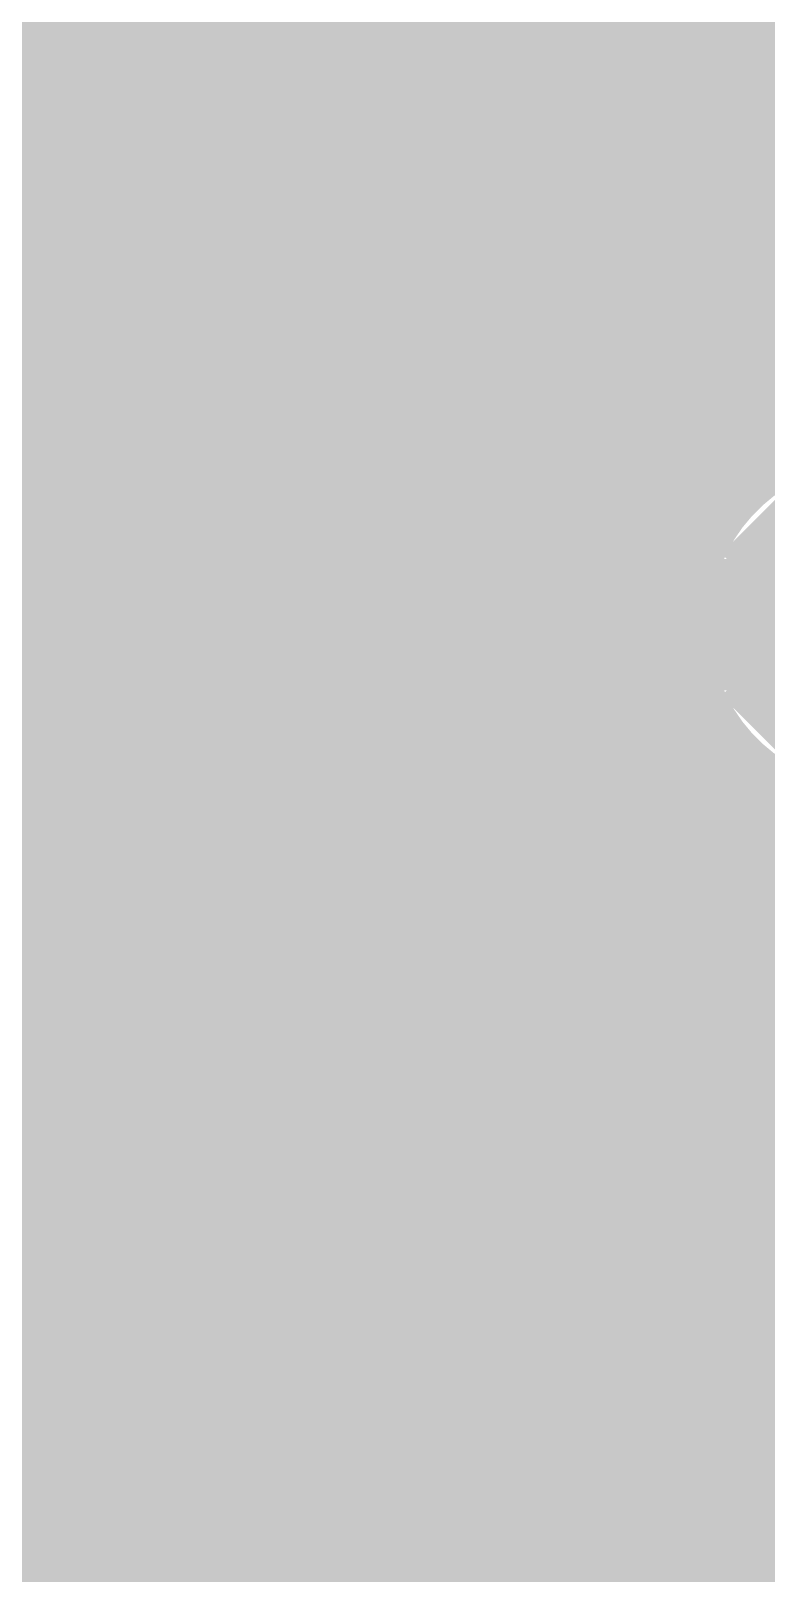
# Model space of a CAD drawing. Extents: x -5 to 157, y -120 to 103.
# Drawn here: x 122.93 to 126.49, y 50.02 to 57.48 of the extents above; entities that cross this region are included whole.
import ezdxf

# ---------------------------------------------------------------- set-up
doc = ezdxf.new("R2010")
doc.units = 0
doc.header["$MEASUREMENT"] = 0
doc.layers.get('0').update_dxf_attribs({"linetype": 'CONTINUOUS'})
for name, color, linetype in [('22-304-2_BOT', 7, 'CONTINUOUS'), ('22-304-2_DRD', 7, 'CONTINUOUS'), ('22-304-2_DRL', 2, 'CONTINUOUS'), ('22-304-2_IN1', 4, 'CONTINUOUS'), ('22-304-2_IN2', 3, 'CONTINUOUS'), ('22-304-2_SMB', 5, 'CONTINUOUS'), ('22-304-2_SPB', 14, 'CONTINUOUS'), ('22-304-2_SSB', 12, 'CONTINUOUS'), ('22-304-2_TOP', 13, 'CONTINUOUS'), ('THRUHOLE_TAP', 7, 'CONTINUOUS')]:
    doc.layers.add(name, color=color, linetype=linetype)

# ---------------------------------------------------------------- blocks, each defined once
blk = doc.blocks.new('RECTANGLE_3')
blk.add_solid([(0.4826, 0.4064), (0.4826, -0.4064), (-0.4826, 0.4064), (-0.4826, -0.4064)])
blk = doc.blocks.new('RECTANGLE_32')
blk.add_solid([(0.44958, 0.65024), (0.44958, -0.65024), (-0.44958, 0.65024), (-0.44958, -0.65024)])
blk = doc.blocks.new('ROUND_39')
at = {"const_width": 0.40005}
blk.add_lwpolyline([(-0.200024, 0, 1), (0.200024, 0, 1)], format="xyb", close=True, dxfattribs=at)
blk = doc.blocks.new('ROUND_88')
at = {"const_width": 0.10033}
blk.add_lwpolyline([(-0.050164, 0, 1), (0.050164, 0, 1)], format="xyb", close=True, dxfattribs=at)
blk = doc.blocks.new('ROUND_42')
at = {"const_width": 0.40005}
blk.add_lwpolyline([(-0.200024, 0, 1), (0.200024, 0, 1)], format="xyb", close=True, dxfattribs=at)
blk = doc.blocks.new('ROUND_80')
at = {"const_width": 0.10033}
blk.add_lwpolyline([(-0.050164, 0, 1), (0.050164, 0, 1)], format="xyb", close=True, dxfattribs=at)

msp = doc.modelspace()

# ---------------------------------------------------------------- linework, layer by layer
at = {"layer": '22-304-2_BOT'}
for points, const_width in [([(122.555, 58.3946), (122.555, 56.261), (124.206, 54.61), (127, 54.61)], 0.635), ([(121.285, 58.3946), (121.285, 56.261), (124.46, 53.086), (124.46, 49.911), (126.111, 48.26), (129.286, 48.26)], 0.254), ([(124.46, 56.007), (124.46, 57.0738)], 0.254), ([(120.8405, 55.80888), (123.39574, 53.2511)], 0.254), ([(123.00204, 53.6448), (121.08688, 53.6448)], 0.254), ([(123.0122, 53.63464), (123.0122, 53.2511)], 0.254), ([(123.23064, 53.4162), (118.4656, 53.4162)], 0.254), ([(123.2408, 53.40604), (123.2408, 53.2511)], 0.254), ([(123.39574, 53.2511), (122.24258, 53.2511)], 0.254), ([(123.51258, 53.13426), (123.51258, 52.98186)], 0.254), ([(123.51258, 53.13426), (123.6472, 52.99964)], 0.254), ([(126.365, 52.0954), (125.222, 52.0954)], 0.635), ([(126.365, 52.0954), (125.222, 52.0954), (126.365, 52.0954)], 0.635), ([(122.555, 52.0954), (123.698, 52.0954)], 0.254), ([(122.555, 52.0954), (123.698, 52.0954)], 0.254)]:
    msp.add_lwpolyline(points, dxfattribs=dict(at, const_width=const_width))
at = {"layer": '22-304-2_BOT', "const_width": 0.254}
msp.add_lwpolyline([(123.6472, 52.99964, 0.0375371), (123.51257, 52.98188)], format="xyb", dxfattribs=at)
at = {"layer": '22-304-2_DRD', "const_width": 0.254}
for points in [[(124.206, 56.642), (123.825, 56.261)], [(124.714, 56.642), (124.206, 56.642)], [(125.095, 56.261), (124.714, 56.642)], [(124.206, 56.388), (124.206, 56.261)], [(124.333, 56.388), (124.206, 56.388)], [(124.333, 56.261), (124.333, 56.388)], [(124.587, 56.388), (124.587, 56.261)], [(124.714, 56.388), (124.587, 56.388)], [(124.714, 56.261), (124.714, 56.388)], [(123.825, 56.261), (123.825, 55.753)], [(124.206, 56.261), (124.333, 56.261)], [(124.587, 56.261), (124.714, 56.261)], [(125.095, 55.753), (125.095, 56.261)], [(124.333, 55.626), (124.079, 55.88)], [(124.841, 55.88), (124.587, 55.626)], [(123.825, 55.753), (124.206, 55.372)], [(124.714, 55.372), (125.095, 55.753)], [(124.587, 55.626), (124.333, 55.626)], [(124.206, 55.372), (124.714, 55.372)], [(126.746, 55.245), (126.365, 54.864)], [(126.365, 54.864), (126.365, 54.356)], [(126.365, 54.356), (126.746, 53.975)], [(123.444, 52.7304), (123.063, 52.3494)], [(123.444, 52.7304), (123.063, 52.3494)], [(123.952, 52.7304), (123.444, 52.7304)], [(123.952, 52.7304), (123.444, 52.7304)], [(124.333, 52.3494), (123.952, 52.7304)], [(124.333, 52.3494), (123.952, 52.7304)], [(124.968, 52.7304), (124.587, 52.3494)], [(124.968, 52.7304), (124.587, 52.3494)], [(124.968, 52.7304), (124.587, 52.3494)], [(125.476, 52.7304), (124.968, 52.7304)], [(125.476, 52.7304), (124.968, 52.7304)], [(125.476, 52.7304), (124.968, 52.7304)], [(125.857, 52.3494), (125.476, 52.7304)], [(125.857, 52.3494), (125.476, 52.7304)], [(125.857, 52.3494), (125.476, 52.7304)], [(123.444, 52.4764), (123.444, 52.3494)], [(123.571, 52.4764), (123.444, 52.4764)], [(123.444, 52.4764), (123.444, 52.3494)], [(123.571, 52.4764), (123.444, 52.4764)], [(123.571, 52.3494), (123.571, 52.4764)], [(123.571, 52.3494), (123.571, 52.4764)], [(123.825, 52.4764), (123.825, 52.3494)], [(123.952, 52.4764), (123.825, 52.4764)], [(123.825, 52.4764), (123.825, 52.3494)], [(123.952, 52.4764), (123.825, 52.4764)], [(123.952, 52.3494), (123.952, 52.4764)], [(123.952, 52.3494), (123.952, 52.4764)], [(124.968, 52.4764), (124.968, 52.3494)], [(125.095, 52.4764), (124.968, 52.4764)], [(124.968, 52.4764), (124.968, 52.3494)], [(125.095, 52.4764), (124.968, 52.4764)], [(124.968, 52.4764), (124.968, 52.3494)], [(125.095, 52.4764), (124.968, 52.4764)], [(125.095, 52.3494), (125.095, 52.4764)], [(125.095, 52.3494), (125.095, 52.4764)], [(125.095, 52.3494), (125.095, 52.4764)], [(125.349, 52.4764), (125.349, 52.3494)], [(125.476, 52.4764), (125.349, 52.4764)], [(125.349, 52.4764), (125.349, 52.3494)], [(125.476, 52.4764), (125.349, 52.4764)], [(125.349, 52.4764), (125.349, 52.3494)], [(125.476, 52.4764), (125.349, 52.4764)], [(125.476, 52.3494), (125.476, 52.4764)], [(125.476, 52.3494), (125.476, 52.4764)], [(125.476, 52.3494), (125.476, 52.4764)], [(123.063, 52.3494), (123.063, 51.8414)], [(123.063, 52.3494), (123.063, 51.8414)], [(123.444, 52.3494), (123.571, 52.3494)], [(123.444, 52.3494), (123.571, 52.3494)], [(123.825, 52.3494), (123.952, 52.3494)], [(123.825, 52.3494), (123.952, 52.3494)], [(124.333, 51.8414), (124.333, 52.3494)], [(124.333, 51.8414), (124.333, 52.3494)], [(124.587, 52.3494), (124.587, 51.8414)], [(124.587, 52.3494), (124.587, 51.8414)], [(124.587, 52.3494), (124.587, 51.8414)], [(124.968, 52.3494), (125.095, 52.3494)], [(124.968, 52.3494), (125.095, 52.3494)], [(124.968, 52.3494), (125.095, 52.3494)], [(125.349, 52.3494), (125.476, 52.3494)], [(125.349, 52.3494), (125.476, 52.3494)], [(125.349, 52.3494), (125.476, 52.3494)], [(125.857, 51.8414), (125.857, 52.3494)], [(125.857, 51.8414), (125.857, 52.3494)], [(125.857, 51.8414), (125.857, 52.3494)], [(123.571, 51.7144), (123.317, 51.9684)], [(123.571, 51.7144), (123.317, 51.9684)], [(124.079, 51.9684), (123.825, 51.7144)], [(124.079, 51.9684), (123.825, 51.7144)], [(125.095, 51.7144), (124.841, 51.9684)], [(125.095, 51.7144), (124.841, 51.9684)], [(125.095, 51.7144), (124.841, 51.9684)], [(125.603, 51.9684), (125.349, 51.7144)], [(125.603, 51.9684), (125.349, 51.7144)], [(125.603, 51.9684), (125.349, 51.7144)], [(123.063, 51.8414), (123.444, 51.4604)], [(123.063, 51.8414), (123.444, 51.4604)], [(123.952, 51.4604), (124.333, 51.8414)], [(123.952, 51.4604), (124.333, 51.8414)], [(124.587, 51.8414), (124.968, 51.4604)], [(124.587, 51.8414), (124.968, 51.4604)], [(124.587, 51.8414), (124.968, 51.4604)], [(125.476, 51.4604), (125.857, 51.8414)], [(125.476, 51.4604), (125.857, 51.8414)], [(125.476, 51.4604), (125.857, 51.8414)], [(123.825, 51.7144), (123.571, 51.7144)], [(123.825, 51.7144), (123.571, 51.7144)], [(125.349, 51.7144), (125.095, 51.7144)], [(125.349, 51.7144), (125.095, 51.7144)], [(125.349, 51.7144), (125.095, 51.7144)], [(123.444, 51.4604), (123.952, 51.4604)], [(123.444, 51.4604), (123.952, 51.4604)], [(124.968, 51.4604), (125.476, 51.4604)], [(124.968, 51.4604), (125.476, 51.4604)], [(124.968, 51.4604), (125.476, 51.4604)]]:
    msp.add_lwpolyline(points, dxfattribs=at)
at = {"layer": '22-304-2_IN1', "const_width": 0.254}
for points in [[(122.9106, 59.055), (122.9106, 42.7736)], [(123.1392, 59.055), (123.1392, 42.81678)], [(123.3678, 59.055), (123.3678, 42.799)], [(123.5964, 59.055), (123.5964, 42.72026)], [(123.825, 59.055), (123.825, 42.5577)], [(124.0536, 59.055), (124.0536, 42.1894)], [(124.2822, 59.055), (124.2822, 42.31386)], [(124.5108, 59.055), (124.5108, 42.60342)], [(124.7394, 59.055), (124.7394, 42.74566)], [(124.968, 59.055), (124.968, 42.80916)], [(125.1966, 59.055), (125.1966, 42.8117)], [(125.4252, 59.055), (125.4252, 42.75582)], [(125.6538, 59.055), (125.6538, 42.62374)], [(125.8824, 59.055), (125.8824, 42.36212)], [(126.111, 59.055), (126.111, 54.79288)], [(126.3396, 59.055), (126.3396, 55.2323)], [(126.5682, 59.055), (126.5682, 55.40756)], [(131.59486, 57.4294), (103.00208, 57.4294)], [(131.50342, 57.2008), (103.09606, 57.2008)], [(131.42976, 56.9722), (103.16972, 56.9722)], [(131.37134, 56.7436), (119.91086, 56.7436)], [(131.3307, 56.515), (120.13184, 56.515)], [(131.30276, 56.2864), (120.2436, 56.2864)], [(131.2926, 56.0578), (120.28678, 56.0578)], [(131.29514, 55.8292), (120.269, 55.8292)], [(131.31292, 55.6006), (120.19026, 55.6006)], [(126.50724, 55.372), (120.0277, 55.372)], [(126.26594, 55.1434), (119.6594, 55.1434)], [(126.14402, 54.9148), (118.35892, 54.9148)], [(126.09576, 54.6862), (118.27256, 54.6862)], [(126.10592, 54.4576), (118.0973, 54.4576)], [(126.111, 54.42712), (126.111, 25.9715)], [(126.17704, 54.229), (117.65788, 54.229)], [(126.3269, 54.0004), (102.68204, 54.0004)], [(126.3396, 53.9877), (126.3396, 25.9715)], [(126.5682, 53.81244), (126.5682, 25.9715)], [(126.65202, 53.7718), (102.50932, 53.7718)], [(132.2959, 53.5432), (102.30358, 53.5432)], [(132.54228, 53.3146), (102.0572, 53.3146)], [(132.84454, 53.086), (101.7524, 53.086)], [(133.24078, 52.8574), (101.3587, 52.8574)], [(133.82752, 52.6288), (100.77196, 52.6288)], [(138.684, 52.4002), (43.34256, 52.4002)], [(138.684, 52.1716), (43.1673, 52.1716)], [(138.684, 51.943), (42.72788, 51.943)], [(138.684, 51.7144), (33.55086, 51.7144)], [(138.684, 51.4858), (48.32858, 51.4858)], [(138.684, 51.2572), (48.7807, 51.2572)], [(138.684, 51.0286), (108.91012, 51.0286)], [(138.684, 50.8), (109.17174, 50.8)], [(138.684, 50.5714), (109.30382, 50.5714)], [(138.684, 50.3428), (109.3597, 50.3428)], [(138.684, 50.1142), (109.35716, 50.1142)]]:
    msp.add_lwpolyline(points, dxfattribs=at)
for points in [[(127, 55.51678, 0.4142136), (126.09322, 54.61)], [(126.09322, 54.61, 0.4142136), (127, 53.70322)]]:
    msp.add_lwpolyline(points, format="xyb", dxfattribs=at)
at = {"layer": '22-304-2_IN2'}
for points, const_width in [([(123.0122, 59.944), (123.0122, 52.8574)], 0.254), ([(123.2408, 59.944), (123.2408, 53.01234)], 0.254), ([(123.4694, 59.944), (123.4694, 56.2737)], 0.254), ([(123.698, 59.944), (123.698, 56.6928)], 0.254), ([(123.9266, 59.944), (123.9266, 56.8833)], 0.254), ([(124.1552, 59.944), (124.1552, 56.98744)], 0.254), ([(124.3838, 59.944), (124.3838, 57.03062)], 0.254), ([(124.6124, 59.944), (124.6124, 57.02046)], 0.254), ([(124.841, 59.944), (124.841, 56.9595)], 0.254), ([(125.0696, 59.944), (125.0696, 56.8325)], 0.254), ([(125.2982, 59.944), (125.2982, 56.59882)], 0.254), ([(125.5268, 59.944), (125.5268, 53.07584)], 0.254), ([(125.7554, 59.944), (125.7554, 52.9717)], 0.254), ([(125.984, 59.944), (125.984, 54.75478)], 0.254), ([(126.2126, 59.944), (126.2126, 55.26786)], 0.254), ([(126.4412, 59.944), (126.4412, 55.47106)], 0.254), ([(131.51104, 57.531), (117.0178, 57.531)], 0.254), ([(131.41452, 57.3024), (117.2083, 57.3024)], 0.254), ([(131.33578, 57.0738), (117.31244, 57.0738)], 0.254), ([(131.27736, 56.86044), (126.1999, 51.78298)], 0.254), ([(123.86818, 56.8452), (117.35562, 56.8452)], 0.254), ([(131.25958, 56.8452), (125.05182, 56.8452)], 0.254), ([(123.6345, 56.6166), (117.34546, 56.6166)], 0.254), ([(131.03098, 56.6166), (125.2855, 56.6166)], 0.254), ([(134.80034, 55.99938), (132.19938, 55.99938), (125.095, 48.895), (113.03, 48.895), (105.92562, 55.99938), (99.79914, 55.99938)], 1.27), ([(123.5075, 56.388), (117.2845, 56.388)], 0.254), ([(130.80238, 56.388), (125.4125, 56.388)], 0.254), ([(123.444, 56.1594), (117.1575, 56.1594)], 0.254), ([(130.57378, 56.1594), (125.47346, 56.1594)], 0.254), ([(123.43638, 55.9308), (116.92382, 55.9308)], 0.254), ([(130.34518, 55.9308), (125.48362, 55.9308)], 0.254), ([(123.47956, 55.7022), (116.66728, 55.7022)], 0.254), ([(123.4694, 55.73776), (123.4694, 53.09362)], 0.254), ([(130.11658, 55.7022), (125.44044, 55.7022)], 0.254), ([(123.5837, 55.4736), (116.71808, 55.4736)], 0.254), ([(126.44628, 55.4736), (125.3363, 55.4736)], 0.254), ([(125.2982, 55.41518), (125.2982, 53.11902)], 0.254), ([(123.698, 55.31866), (123.698, 53.12156)], 0.254), ([(123.77166, 55.245), (121.03608, 55.245)], 0.254), ([(126.19228, 55.245), (125.1458, 55.245)], 0.254), ([(125.0696, 55.1815), (125.0696, 53.10886)], 0.254), ([(123.9266, 55.1307), (123.9266, 53.09362)], 0.254), ([(124.19076, 55.0164), (121.30786, 55.0164)], 0.254), ([(124.1552, 55.02656), (124.1552, 53.01234)], 0.254), ([(126.05766, 55.0164), (124.7267, 55.0164)], 0.254), ([(124.841, 55.0545), (124.841, 53.0479)], 0.254), ([(124.3838, 54.98338), (124.3838, 52.8574)], 0.254), ([(124.6124, 54.991), (124.6124, 52.9209)], 0.254), ([(125.98908, 54.7878), (121.45264, 54.7878)], 0.254), ([(125.97384, 54.5592), (121.52884, 54.5592)], 0.254), ([(125.984, 54.46522), (125.984, 52.7812)], 0.254), ([(126.01194, 54.3306), (121.54916, 54.3306)], 0.254), ([(126.10846, 54.102), (121.51614, 54.102)], 0.254), ([(126.2126, 53.95214), (126.2126, 52.3621)], 0.254), ([(126.28626, 53.8734), (121.42724, 53.8734)], 0.254), ([(126.4412, 53.74894), (126.4412, 52.02428)], 0.254), ([(126.65202, 53.6448), (121.26214, 53.6448)], 0.254), ([(127.83058, 53.4162), (120.93448, 53.4162)], 0.254), ([(127.60198, 53.1876), (110.52048, 53.1876)], 0.254), ([(123.14428, 52.959), (113.71072, 52.959)], 0.254), ([(124.66828, 52.959), (124.25172, 52.959)], 0.254), ([(127.37338, 52.959), (125.77572, 52.959)], 0.254), ([(122.89282, 52.7304), (113.96218, 52.7304)], 0.254), ([(127.14478, 52.7304), (126.02718, 52.7304)], 0.254), ([(126.91618, 52.5018), (126.16434, 52.5018)], 0.254), ([(126.68758, 52.2732), (126.23292, 52.2732)], 0.254), ([(126.45898, 52.0446), (126.24562, 52.0446)], 0.254), ([(126.23038, 51.816), (126.21006, 51.816)], 0.254), ([(126.2126, 51.82616), (126.2126, 51.79568)], 0.254), ([(122.98172, 51.3588), (113.87074, 51.3588)], 0.254), ([(124.50826, 51.3588), (124.41174, 51.3588)], 0.254), ([(123.0122, 51.33086), (123.0122, 50.15738)], 0.254), ([(124.3838, 51.33086), (124.3838, 50.15738)], 0.254), ([(124.6124, 51.2699), (124.6124, 50.19548)], 0.254), ([(123.34748, 51.1302), (113.50498, 51.1302)], 0.254), ([(123.2408, 51.17592), (123.2408, 50.15738)], 0.254), ([(124.87402, 51.1302), (124.04852, 51.1302)], 0.254), ([(124.1552, 51.17592), (124.1552, 50.15738)], 0.254), ([(125.53442, 51.1175), (124.57176, 50.15738)], 0.254), ([(124.841, 51.1429), (124.841, 50.42408)], 0.254), ([(123.4694, 51.09464), (123.4694, 50.15738)], 0.254), ([(123.698, 51.06924), (123.698, 50.15738)], 0.254), ([(123.9266, 51.09464), (123.9266, 50.15738)], 0.254), ([(125.0696, 51.0794), (125.0696, 50.65268)], 0.254), ([(125.2982, 51.07178), (125.2982, 50.88128)], 0.254), ([(125.31598, 50.9016), (112.80648, 50.9016)], 0.254), ([(125.08738, 50.673), (113.03508, 50.673)], 0.254), ([(124.85878, 50.4444), (113.26368, 50.4444)], 0.254), ([(124.63018, 50.2158), (113.49228, 50.2158)], 0.254), ([(124.57176, 50.15738), (113.55324, 50.15738)], 0.254)]:
    msp.add_lwpolyline(points, dxfattribs=dict(at, const_width=const_width))
at = {"layer": '22-304-2_IN2', "const_width": 0.254}
for points in [[(124.46, 57.03316, 0.4142136), (123.43384, 56.007)], [(125.48616, 56.007, 0.4142136), (124.46, 57.03316)], [(123.43384, 56.007, 0.4142136), (124.46, 54.98084)], [(124.46, 54.98084, 0.4142136), (125.48616, 56.007)], [(127, 55.63616, 0.4142136), (125.97384, 54.61)], [(125.97384, 54.61, 0.4142136), (127, 53.58384)], [(123.698, 53.12156, 0.4142136), (122.67184, 52.0954)], [(124.46, 52.7812, 0.2126149), (123.698, 53.12057)], [(125.222, 53.12156, 0.2126153), (124.45926, 52.78186)], [(125.222, 53.12156, 0.2126153), (124.45926, 52.78186)], [(126.24816, 52.0954, 0.4142136), (125.222, 53.12156)], [(126.24816, 52.0954, 0.4142136), (125.222, 53.12156)], [(122.67184, 52.0954, 0.4142136), (123.698, 51.06924)], [(126.1999, 51.78298, 0.0774623), (126.24859, 52.0954)], [(126.1999, 51.78298, 0.0774623), (126.24859, 52.0954)], [(123.698, 51.06924, 0.2121343), (124.45948, 51.40753)], [(124.46, 51.40706, 0.2121345), (125.222, 51.06853)], [(124.46, 51.40706, 0.2121345), (125.222, 51.06853)], [(125.222, 51.06924, 0.0774621), (125.53429, 51.11791)], [(125.222, 51.06924, 0.0774621), (125.53429, 51.11791)]]:
    msp.add_lwpolyline(points, format="xyb", dxfattribs=at)
at = {"layer": '22-304-2_SSB'}
for points, const_width in [([(123.6345, 56.3245), (123.6345, 59.2455), (125.2728, 59.2455), (125.2728, 56.3245), (123.6345, 56.3245)], 0.1524), ([(125.5014, 56.896), (125.5014, 53.086), (128.524, 53.086), (128.524, 57.4294), (126.0348, 57.4294), (125.5014, 56.896)], 0.20066), ([(123.4186, 53.594), (123.4186, 57.404), (120.396, 57.404), (120.396, 53.0606), (122.8852, 53.0606), (123.4186, 53.594)], 0.20066), ([(123.9774, 55.82666), (123.9774, 55.5879)], 0.1524), ([(123.9774, 55.70728), (124.9934, 55.70728), (124.82576, 55.5879)], 0.1524), ([(124.4854, 54.69128), (124.4854, 55.04688), (124.31776, 55.1053), (124.14758, 55.1053), (123.9774, 55.04688), (123.9774, 54.69128), (124.14758, 54.63286), (124.31776, 54.63286), (124.9934, 54.86908)], 0.1524), ([(124.4854, 54.0893), (123.9774, 54.2671)], 0.1524), ([(124.4854, 53.79466), (124.4854, 54.15026), (124.65558, 54.2671), (124.82576, 54.2671), (124.9934, 54.15026), (124.9934, 53.79466), (123.9774, 53.79466)], 0.1524), ([(123.3424, 52.06492), (123.3424, 51.74234)], 0.1524), ([(123.47956, 52.07254), (123.47956, 51.73472)], 0.1524), ([(123.58878, 51.96332), (123.25096, 51.96332)], 0.1524), ([(123.58116, 51.82616), (123.25858, 51.82616)], 0.1524), ([(126.66726, 50.77714), (126.66726, 50.30216), (127.34544, 50.53838), (127.34544, 50.65776), (126.32944, 50.65776)], 0.1524)]:
    msp.add_lwpolyline(points, dxfattribs=dict(at, const_width=const_width))
at = {"layer": '22-304-2_SSB', "const_width": 0.1524}
for points in [[(123.4186, 52.0827, 0.4142136), (123.2408, 51.9049)], [(123.59894, 51.9049, 0.4142136), (123.4186, 52.08524)], [(123.2408, 51.9049, 0.4142136), (123.4186, 51.7271)], [(123.4186, 51.72456, 0.4142136), (123.59894, 51.9049)]]:
    msp.add_lwpolyline(points, format="xyb", dxfattribs=at)
at = {"layer": '22-304-2_TOP', "const_width": 0.254}
for points in [[(123.0122, 59.944), (123.0122, 52.68976)], [(123.2408, 59.944), (123.2408, 52.87772)], [(123.4694, 59.944), (123.4694, 52.9717)], [(123.698, 59.944), (123.698, 56.49976)], [(123.9266, 59.944), (123.9266, 56.74106)], [(124.1552, 59.944), (124.1552, 56.86044)], [(124.3838, 59.944), (124.3838, 56.91124)], [(124.6124, 59.944), (124.6124, 56.90108)], [(124.841, 59.944), (124.841, 56.82996)], [(125.0696, 59.944), (125.0696, 56.6801)], [(125.2982, 59.944), (125.2982, 56.35498)], [(125.5268, 59.944), (125.5268, 52.94884)], [(125.7554, 59.944), (125.7554, 52.82946)], [(125.984, 59.944), (125.984, 52.58816)], [(126.2126, 59.944), (126.2126, 55.06212)], [(126.4412, 59.944), (126.4412, 55.32374)], [(130.03784, 57.531), (116.82476, 57.531)], [(129.96926, 57.3024), (117.06606, 57.3024)], [(129.91338, 57.0738), (117.18544, 57.0738)], [(124.11202, 56.8452), (117.23624, 56.8452)], [(129.8702, 56.8452), (124.80798, 56.8452)], [(123.7869, 56.6166), (117.22608, 56.6166)], [(129.83718, 56.6166), (125.1331, 56.6166)], [(123.63704, 56.388), (117.15496, 56.388)], [(129.81178, 56.388), (125.28296, 56.388)], [(123.56592, 56.1594), (117.0051, 56.1594)], [(129.79908, 56.1594), (125.35408, 56.1594)], [(123.55576, 55.9308), (116.67998, 55.9308)], [(129.79908, 55.9308), (125.36424, 55.9308)], [(123.60402, 55.7022), (116.54282, 55.7022)], [(129.8067, 55.7022), (125.31344, 55.7022)], [(125.2982, 55.65902), (125.2982, 52.99964)], [(123.72594, 55.4736), (116.5987, 55.4736)], [(123.698, 55.51424), (123.698, 53.00218)], [(126.7206, 55.4736), (125.19406, 55.4736)], [(125.0696, 55.3339), (125.0696, 52.98948)], [(123.96724, 55.245), (120.70588, 55.245)], [(123.9266, 55.27294), (123.9266, 52.9717)], [(126.3523, 55.245), (124.95276, 55.245)], [(124.1552, 55.15102), (124.1552, 52.87772)], [(124.841, 55.18404), (124.841, 52.91836)], [(124.3838, 55.10276), (124.3838, 52.68976)], [(124.6124, 55.11292), (124.6124, 52.7685)], [(126.1872, 55.0164), (121.1453, 55.0164)], [(126.10846, 54.7878), (121.32056, 54.7878)], [(126.09322, 54.5592), (121.40692, 54.5592)], [(126.1364, 54.3306), (121.42978, 54.3306)], [(126.24816, 54.102), (121.39422, 54.102)], [(126.2126, 54.15788), (126.2126, 46.1772)], [(126.4412, 53.89372), (126.4412, 46.1772)], [(126.46914, 53.8734), (121.29008, 53.8734)], [(126.7968, 53.6448), (121.08688, 53.6448)], [(127.0254, 53.4162), (111.76, 53.4162)], [(127.254, 53.1876), (111.76, 53.1876)], [(123.42114, 52.959), (113.4364, 52.959)], [(124.9426, 52.959), (123.97486, 52.959)], [(127.4826, 52.959), (125.5014, 52.959)], [(123.0503, 52.7304), (113.8047, 52.7304)], [(124.5743, 52.7304), (124.3457, 52.7304)], [(127.7112, 52.7304), (125.8697, 52.7304)], [(122.8852, 52.5018), (113.96726, 52.5018)], [(127.9398, 52.5018), (126.03226, 52.5018)], [(128.1684, 52.2732), (126.111, 52.2732)], [(128.397, 52.0446), (126.12878, 52.0446)], [(122.8344, 51.816), (114.0206, 51.816)], [(128.6256, 51.816), (126.0856, 51.816)], [(122.94362, 51.5874), (113.90884, 51.5874)], [(124.47016, 51.5874), (124.44984, 51.5874)], [(128.8542, 51.5874), (125.97384, 51.5874)], [(125.984, 51.60264), (125.984, 46.1772)], [(123.0122, 51.4985), (123.0122, 46.1772)], [(124.3838, 51.4985), (124.3838, 46.1772)], [(124.6124, 51.4223), (124.6124, 46.1772)], [(123.16714, 51.3588), (113.68786, 51.3588)], [(124.69114, 51.3588), (124.22886, 51.3588)], [(129.0828, 51.3588), (125.75286, 51.3588)], [(125.7554, 51.36134), (125.7554, 46.1772)], [(123.2408, 51.31054), (123.2408, 46.1772)], [(124.1552, 51.31054), (124.1552, 46.1772)], [(124.841, 51.27244), (124.841, 46.1772)], [(123.4694, 51.21656), (123.4694, 46.1772)], [(123.9266, 51.21656), (123.9266, 46.1772)], [(125.0696, 51.20132), (125.0696, 46.1772)], [(125.2982, 51.19116), (125.2982, 46.1772)], [(125.5268, 51.23942), (125.5268, 46.1772)], [(129.3114, 51.1302), (111.76, 51.1302)], [(123.698, 51.18608), (123.698, 46.1772)], [(129.54, 50.9016), (111.76, 50.9016)], [(129.7686, 50.673), (111.76, 50.673)], [(129.9972, 50.4444), (111.76, 50.4444)], [(130.2258, 50.2158), (111.76, 50.2158)], [(130.4544, 49.9872), (111.76, 49.9872)]]:
    msp.add_lwpolyline(points, dxfattribs=at)
for points in [[(124.46, 56.91378, 0.4142136), (123.55322, 56.007)], [(125.36678, 56.007, 0.4142136), (124.46, 56.91378)], [(123.55322, 56.007, 0.4142136), (124.46, 55.10022)], [(124.46, 55.10022, 0.4142136), (125.36678, 56.007)], [(127, 55.51678, 0.4142136), (126.09322, 54.61)], [(126.09322, 54.61, 0.3130833), (126.6825, 53.7591)], [(123.698, 53.00218, 0.4142136), (122.79122, 52.0954)], [(124.46, 52.58816, 0.2544814), (123.698, 53.00284)], [(125.222, 53.00218, 0.254482), (124.46056, 52.5878)], [(125.222, 53.00218, 0.254482), (124.46056, 52.5878)], [(126.12878, 52.0954, 0.4142136), (125.222, 53.00218)], [(126.12878, 52.0954, 0.4142136), (125.222, 53.00218)], [(122.79122, 52.0954, 0.4142136), (123.698, 51.18862)], [(125.222, 51.18862, 0.4142136), (126.12878, 52.0954)], [(125.222, 51.18862, 0.4142136), (126.12878, 52.0954)], [(123.698, 51.18608, 0.2544809), (124.46157, 51.60162)], [(124.46, 51.60264, 0.2544814), (125.222, 51.18796)], [(124.46, 51.60264, 0.2544814), (125.222, 51.18796)]]:
    msp.add_lwpolyline(points, format="xyb", dxfattribs=at)

# ---------------------------------------------------------------- block references
at = {"layer": '22-304-2_BOT'}
for name, p in [('RECTANGLE_3', (124.46, 57.0738)), ('ROUND_39', (124.46, 56.007)), ('RECTANGLE_32', (122.555, 52.0954)), ('RECTANGLE_32', (126.365, 52.0954)), ('ROUND_39', (123.698, 52.0954)), ('ROUND_39', (125.222, 52.0954))]:
    msp.add_blockref(name, p, dxfattribs=at)
at = {"layer": '22-304-2_DRL'}
for p in [(124.46, 56.007), (123.698, 52.0954), (125.222, 52.0954)]:
    msp.add_blockref('ROUND_88', p, dxfattribs=at)
at = {"layer": '22-304-2_IN1'}
for p in [(124.46, 56.007), (123.698, 52.0954), (125.222, 52.0954)]:
    msp.add_blockref('ROUND_42', p, dxfattribs=at)
at = {"layer": '22-304-2_IN2'}
for p in [(124.46, 56.007), (123.698, 52.0954), (125.222, 52.0954)]:
    msp.add_blockref('ROUND_42', p, dxfattribs=at)
at = {"layer": '22-304-2_SMB'}
for name, p in [('RECTANGLE_3', (124.46, 57.0738)), ('RECTANGLE_32', (122.555, 52.0954)), ('RECTANGLE_32', (126.365, 52.0954))]:
    msp.add_blockref(name, p, dxfattribs=at)
at = {"layer": '22-304-2_SPB'}
for name, p in [('RECTANGLE_3', (124.46, 57.0738)), ('RECTANGLE_32', (122.555, 52.0954)), ('RECTANGLE_32', (126.365, 52.0954))]:
    msp.add_blockref(name, p, dxfattribs=at)
at = {"layer": '22-304-2_TOP'}
for p in [(124.46, 56.007), (123.698, 52.0954), (125.222, 52.0954)]:
    msp.add_blockref('ROUND_42', p, dxfattribs=at)
at = {"layer": 'THRUHOLE_TAP'}
for p in [(124.46, 56.007), (123.698, 52.0954), (125.222, 52.0954)]:
    msp.add_blockref('ROUND_80', p, dxfattribs=at)

doc.saveas('drawing.dxf')
